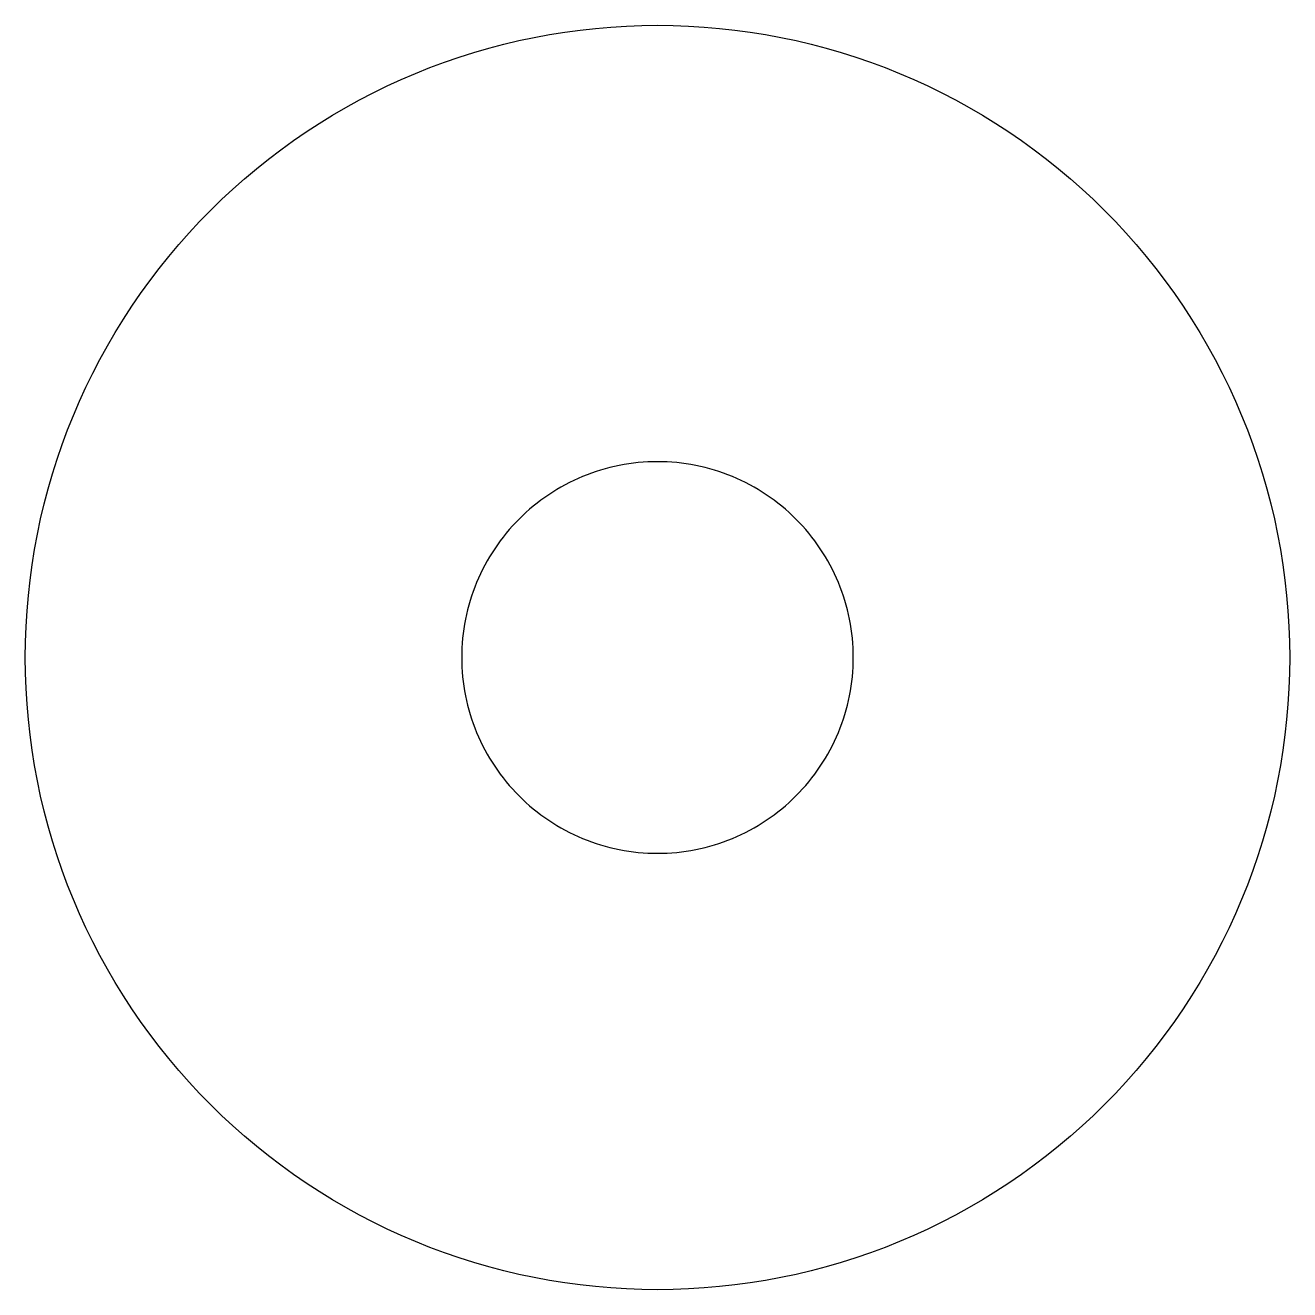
# Model space of a CAD drawing. Header units: millimetres. Extents: x -2.96 to 1.14, y -4.18 to -0.08.
import ezdxf

# ---------------------------------------------------------------- set-up
doc = ezdxf.new("R2010")
doc.units = ezdxf.units.MM

msp = doc.modelspace()

# ---------------------------------------------------------------- linework, layer by layer
for points in [[(1.1414, -2.1823), (1.1395, -2.2326), (1.1364, -2.2828), (1.1321, -2.3329), (1.1266, -2.3829), (1.1198, -2.4328), (1.1118, -2.4825), (1.1026, -2.5319), (1.0922, -2.5812), (1.0806, -2.6301), (1.0677, -2.6788), (1.0537, -2.7271), (1.0385, -2.775), (1.0222, -2.8226), (1.0046, -2.8698), (0.986, -2.9165), (0.9661, -2.9627), (0.9452, -3.0085), (0.9231, -3.0537), (0.8999, -3.0984), (0.8757, -3.1424), (0.8503, -3.1859), (0.8239, -3.2287), (0.7965, -3.2709), (0.768, -3.3124), (0.7386, -3.3532), (0.7081, -3.3932), (0.6767, -3.4325), (0.6443, -3.471), (0.6109, -3.5087), (0.5767, -3.5456), (0.5416, -3.5816), (0.5056, -3.6167), (0.4687, -3.6509), (0.431, -3.6843), (0.3925, -3.7167), (0.3532, -3.7481), (0.3132, -3.7786), (0.2724, -3.808), (0.2309, -3.8365), (0.1887, -3.8639), (0.1459, -3.8903), (0.1024, -3.9157), (0.0584, -3.9399), (0.0137, -3.9631), (-0.0315, -3.9852), (-0.0773, -4.0061), (-0.1235, -4.026), (-0.1702, -4.0446), (-0.2174, -4.0622), (-0.265, -4.0785), (-0.3129, -4.0937), (-0.3612, -4.1077), (-0.4099, -4.1206), (-0.4588, -4.1322), (-0.5081, -4.1426), (-0.5575, -4.1518), (-0.6072, -4.1598), (-0.6571, -4.1666), (-0.7071, -4.1721), (-0.7572, -4.1764), (-0.8074, -4.1795), (-0.8577, -4.1814), (-0.908, -4.182), (-0.9583, -4.1814), (-1.0086, -4.1795), (-1.0588, -4.1764), (-1.1089, -4.1721), (-1.1589, -4.1666), (-1.2088, -4.1598), (-1.2585, -4.1518), (-1.3079, -4.1426), (-1.3572, -4.1322), (-1.4061, -4.1206), (-1.4548, -4.1077), (-1.5031, -4.0937), (-1.551, -4.0785), (-1.5986, -4.0622), (-1.6458, -4.0446), (-1.6925, -4.026), (-1.7387, -4.0061), (-1.7845, -3.9852), (-1.8297, -3.9631), (-1.8744, -3.9399), (-1.9184, -3.9157), (-1.9619, -3.8903), (-2.0047, -3.8639), (-2.0469, -3.8365), (-2.0884, -3.808), (-2.1292, -3.7786), (-2.1692, -3.7481), (-2.2085, -3.7167), (-2.247, -3.6843), (-2.2847, -3.6509), (-2.3216, -3.6167), (-2.3576, -3.5816), (-2.3927, -3.5456), (-2.4269, -3.5087), (-2.4603, -3.471), (-2.4927, -3.4325), (-2.5241, -3.3932), (-2.5546, -3.3532), (-2.584, -3.3124), (-2.6125, -3.2709), (-2.6399, -3.2287), (-2.6663, -3.1859), (-2.6917, -3.1424), (-2.7159, -3.0984), (-2.7391, -3.0537), (-2.7612, -3.0085), (-2.7821, -2.9627), (-2.802, -2.9165), (-2.8206, -2.8698), (-2.8382, -2.8226), (-2.8545, -2.775), (-2.8697, -2.7271), (-2.8837, -2.6788), (-2.8966, -2.6301), (-2.9082, -2.5812), (-2.9186, -2.5319), (-2.9278, -2.4825), (-2.9358, -2.4328), (-2.9426, -2.3829), (-2.9481, -2.3329), (-2.9524, -2.2828), (-2.9555, -2.2326), (-2.9574, -2.1823), (-2.958, -2.132), (-2.9574, -2.0817), (-2.9555, -2.0314), (-2.9524, -1.9812), (-2.9481, -1.9311), (-2.9426, -1.8811), (-2.9358, -1.8312), (-2.9278, -1.7815), (-2.9186, -1.7321), (-2.9082, -1.6828), (-2.8966, -1.6339), (-2.8837, -1.5852), (-2.8697, -1.5369), (-2.8545, -1.489), (-2.8382, -1.4414), (-2.8206, -1.3942), (-2.802, -1.3475), (-2.7821, -1.3013), (-2.7612, -1.2555), (-2.7391, -1.2103), (-2.7159, -1.1656), (-2.6917, -1.1216), (-2.6663, -1.0781), (-2.6399, -1.0353), (-2.6125, -0.9931), (-2.584, -0.9516), (-2.5546, -0.9108), (-2.5241, -0.8708), (-2.4927, -0.8315), (-2.4603, -0.793), (-2.4269, -0.7553), (-2.3927, -0.7184), (-2.3576, -0.6824), (-2.3216, -0.6473), (-2.2847, -0.6131), (-2.247, -0.5797), (-2.2085, -0.5473), (-2.1692, -0.5159), (-2.1292, -0.4854), (-2.0884, -0.456), (-2.0469, -0.4275), (-2.0047, -0.4001), (-1.9619, -0.3737), (-1.9184, -0.3483), (-1.8744, -0.3241), (-1.8297, -0.3009), (-1.7845, -0.2788), (-1.7387, -0.2579), (-1.6925, -0.238), (-1.6458, -0.2194), (-1.5986, -0.2018), (-1.551, -0.1855), (-1.5031, -0.1703), (-1.4548, -0.1563), (-1.4061, -0.1434), (-1.3572, -0.1318), (-1.3079, -0.1214), (-1.2585, -0.1122), (-1.2088, -0.1042), (-1.1589, -0.0974), (-1.1089, -0.0919), (-1.0588, -0.0876), (-1.0086, -0.0845), (-0.9583, -0.0826), (-0.908, -0.082), (-0.8577, -0.0826), (-0.8074, -0.0845), (-0.7572, -0.0876), (-0.7071, -0.0919), (-0.6571, -0.0974), (-0.6072, -0.1042), (-0.5575, -0.1122), (-0.5081, -0.1214), (-0.4588, -0.1318), (-0.4099, -0.1434), (-0.3612, -0.1563), (-0.3129, -0.1703), (-0.265, -0.1855), (-0.2174, -0.2018), (-0.1702, -0.2194), (-0.1235, -0.238), (-0.0773, -0.2579), (-0.0315, -0.2788), (0.0137, -0.3009), (0.0584, -0.3241), (0.1024, -0.3483), (0.1459, -0.3737), (0.1887, -0.4001), (0.2309, -0.4275), (0.2724, -0.456), (0.3132, -0.4854), (0.3532, -0.5159), (0.3925, -0.5473), (0.431, -0.5797), (0.4687, -0.6131), (0.5056, -0.6473), (0.5416, -0.6824), (0.5767, -0.7184), (0.6109, -0.7553), (0.6443, -0.793), (0.6767, -0.8315), (0.7081, -0.8708), (0.7386, -0.9108), (0.768, -0.9516), (0.7965, -0.9931), (0.8239, -1.0353), (0.8503, -1.0781), (0.8757, -1.1216), (0.8999, -1.1656), (0.9231, -1.2103), (0.9452, -1.2555), (0.9661, -1.3013), (0.986, -1.3475), (1.0046, -1.3942), (1.0222, -1.4414), (1.0385, -1.489), (1.0537, -1.5369), (1.0677, -1.5852), (1.0806, -1.6339), (1.0922, -1.6828), (1.1026, -1.7321), (1.1118, -1.7815), (1.1198, -1.8312), (1.1266, -1.8811), (1.1321, -1.9311), (1.1364, -1.9812), (1.1395, -2.0314), (1.1414, -2.0817), (1.142, -2.132)], [(-0.2732, -2.1164), (-0.2738, -2.1008), (-0.2747, -2.0853), (-0.2761, -2.0698), (-0.2778, -2.0543), (-0.2799, -2.0388), (-0.2823, -2.0234), (-0.2852, -2.0081), (-0.2884, -1.9929), (-0.292, -1.9777), (-0.296, -1.9626), (-0.3003, -1.9477), (-0.305, -1.9328), (-0.3101, -1.9181), (-0.3155, -1.9035), (-0.3213, -1.889), (-0.3275, -1.8747), (-0.334, -1.8605), (-0.3408, -1.8465), (-0.348, -1.8327), (-0.3555, -1.819), (-0.3633, -1.8055), (-0.3715, -1.7923), (-0.38, -1.7792), (-0.3888, -1.7664), (-0.398, -1.7537), (-0.4074, -1.7413), (-0.4171, -1.7292), (-0.4272, -1.7172), (-0.4375, -1.7056), (-0.4481, -1.6941), (-0.459, -1.683), (-0.4701, -1.6721), (-0.4816, -1.6615), (-0.4932, -1.6512), (-0.5052, -1.6411), (-0.5173, -1.6314), (-0.5297, -1.622), (-0.5424, -1.6128), (-0.5552, -1.604), (-0.5683, -1.5955), (-0.5815, -1.5873), (-0.595, -1.5795), (-0.6087, -1.572), (-0.6225, -1.5648), (-0.6365, -1.558), (-0.6507, -1.5515), (-0.665, -1.5453), (-0.6795, -1.5395), (-0.6941, -1.5341), (-0.7088, -1.529), (-0.7237, -1.5243), (-0.7386, -1.52), (-0.7537, -1.516), (-0.7689, -1.5124), (-0.7841, -1.5092), (-0.7994, -1.5063), (-0.8148, -1.5039), (-0.8303, -1.5018), (-0.8458, -1.5001), (-0.8613, -1.4987), (-0.8768, -1.4978), (-0.8924, -1.4972), (-0.908, -1.497), (-0.9236, -1.4972), (-0.9392, -1.4978), (-0.9547, -1.4987), (-0.9702, -1.5001), (-0.9857, -1.5018), (-1.0012, -1.5039), (-1.0166, -1.5063), (-1.0319, -1.5092), (-1.0471, -1.5124), (-1.0623, -1.516), (-1.0774, -1.52), (-1.0923, -1.5243), (-1.1072, -1.529), (-1.1219, -1.5341), (-1.1365, -1.5395), (-1.151, -1.5453), (-1.1653, -1.5515), (-1.1795, -1.558), (-1.1935, -1.5648), (-1.2073, -1.572), (-1.221, -1.5795), (-1.2345, -1.5873), (-1.2477, -1.5955), (-1.2608, -1.604), (-1.2736, -1.6128), (-1.2863, -1.622), (-1.2987, -1.6314), (-1.3108, -1.6411), (-1.3228, -1.6512), (-1.3344, -1.6615), (-1.3459, -1.6721), (-1.357, -1.683), (-1.3679, -1.6941), (-1.3785, -1.7056), (-1.3888, -1.7172), (-1.3989, -1.7292), (-1.4086, -1.7413), (-1.418, -1.7537), (-1.4272, -1.7664), (-1.436, -1.7792), (-1.4445, -1.7923), (-1.4527, -1.8055), (-1.4605, -1.819), (-1.468, -1.8327), (-1.4752, -1.8465), (-1.482, -1.8605), (-1.4885, -1.8747), (-1.4947, -1.889), (-1.5005, -1.9035), (-1.5059, -1.9181), (-1.511, -1.9328), (-1.5157, -1.9477), (-1.52, -1.9626), (-1.524, -1.9777), (-1.5276, -1.9929), (-1.5308, -2.0081), (-1.5337, -2.0234), (-1.5361, -2.0388), (-1.5382, -2.0543), (-1.5399, -2.0698), (-1.5413, -2.0853), (-1.5422, -2.1008), (-1.5428, -2.1164), (-1.543, -2.132), (-1.5428, -2.1476), (-1.5422, -2.1632), (-1.5413, -2.1787), (-1.5399, -2.1942), (-1.5382, -2.2097), (-1.5361, -2.2252), (-1.5337, -2.2406), (-1.5308, -2.2559), (-1.5276, -2.2711), (-1.524, -2.2863), (-1.52, -2.3014), (-1.5157, -2.3163), (-1.511, -2.3312), (-1.5059, -2.3459), (-1.5005, -2.3605), (-1.4947, -2.375), (-1.4885, -2.3893), (-1.482, -2.4035), (-1.4752, -2.4175), (-1.468, -2.4313), (-1.4605, -2.445), (-1.4527, -2.4585), (-1.4445, -2.4717), (-1.436, -2.4848), (-1.4272, -2.4976), (-1.418, -2.5103), (-1.4086, -2.5227), (-1.3989, -2.5348), (-1.3888, -2.5468), (-1.3785, -2.5584), (-1.3679, -2.5699), (-1.357, -2.581), (-1.3459, -2.5919), (-1.3344, -2.6025), (-1.3228, -2.6128), (-1.3108, -2.6229), (-1.2987, -2.6326), (-1.2863, -2.642), (-1.2736, -2.6512), (-1.2608, -2.66), (-1.2477, -2.6685), (-1.2345, -2.6767), (-1.221, -2.6845), (-1.2073, -2.692), (-1.1935, -2.6992), (-1.1795, -2.706), (-1.1653, -2.7125), (-1.151, -2.7187), (-1.1365, -2.7245), (-1.1219, -2.7299), (-1.1072, -2.735), (-1.0923, -2.7397), (-1.0774, -2.744), (-1.0623, -2.748), (-1.0471, -2.7516), (-1.0319, -2.7548), (-1.0166, -2.7577), (-1.0012, -2.7601), (-0.9857, -2.7622), (-0.9702, -2.7639), (-0.9547, -2.7653), (-0.9392, -2.7662), (-0.9236, -2.7668), (-0.908, -2.767), (-0.8924, -2.7668), (-0.8768, -2.7662), (-0.8613, -2.7653), (-0.8458, -2.7639), (-0.8303, -2.7622), (-0.8148, -2.7601), (-0.7994, -2.7577), (-0.7841, -2.7548), (-0.7689, -2.7516), (-0.7537, -2.748), (-0.7386, -2.744), (-0.7237, -2.7397), (-0.7088, -2.735), (-0.6941, -2.7299), (-0.6795, -2.7245), (-0.665, -2.7187), (-0.6507, -2.7125), (-0.6365, -2.706), (-0.6225, -2.6992), (-0.6087, -2.692), (-0.595, -2.6845), (-0.5815, -2.6767), (-0.5683, -2.6685), (-0.5552, -2.66), (-0.5424, -2.6512), (-0.5297, -2.642), (-0.5173, -2.6326), (-0.5052, -2.6229), (-0.4932, -2.6128), (-0.4816, -2.6025), (-0.4701, -2.5919), (-0.459, -2.581), (-0.4481, -2.5699), (-0.4375, -2.5584), (-0.4272, -2.5468), (-0.4171, -2.5348), (-0.4074, -2.5227), (-0.398, -2.5103), (-0.3888, -2.4976), (-0.38, -2.4848), (-0.3715, -2.4717), (-0.3633, -2.4585), (-0.3555, -2.445), (-0.348, -2.4313), (-0.3408, -2.4175), (-0.334, -2.4035), (-0.3275, -2.3893), (-0.3213, -2.375), (-0.3155, -2.3605), (-0.3101, -2.3459), (-0.305, -2.3312), (-0.3003, -2.3163), (-0.296, -2.3014), (-0.292, -2.2863), (-0.2884, -2.2711), (-0.2852, -2.2559), (-0.2823, -2.2406), (-0.2799, -2.2252), (-0.2778, -2.2097), (-0.2761, -2.1942), (-0.2747, -2.1787), (-0.2738, -2.1632), (-0.2732, -2.1476), (-0.273, -2.132)]]:
    msp.add_lwpolyline(points, close=True)

doc.saveas('drawing.dxf')
